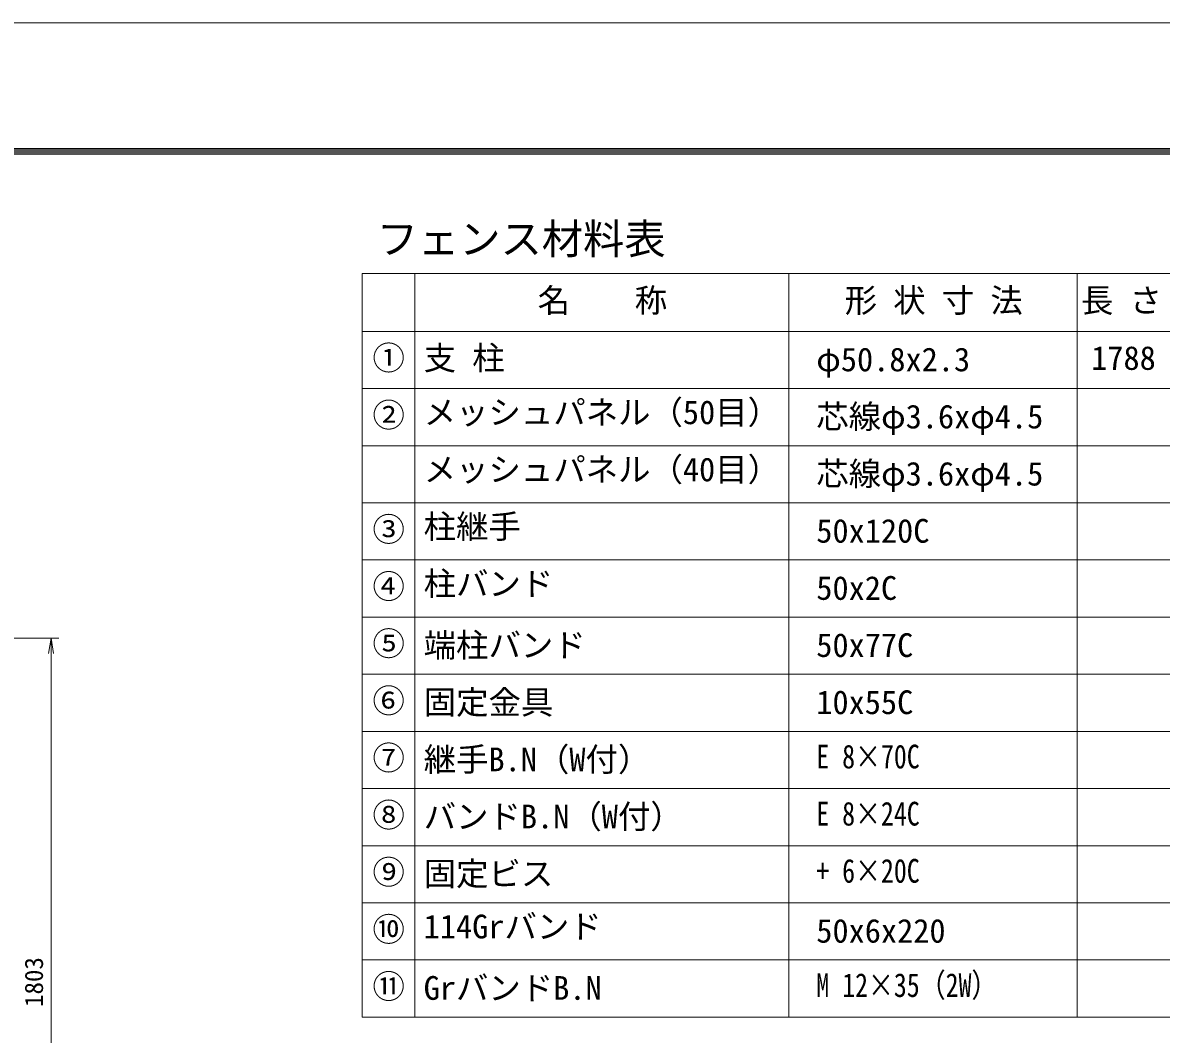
# Model space of a CAD drawing. Units: millimetres, scale not verified. Extents: x -6299 to 6301, y -4455 to 4455.
# Drawn here: x 455 to 3443, y 1800 to 4455 of the extents above; entities that cross this region are included whole.
import ezdxf
from ezdxf.enums import TextEntityAlignment as Align

# ---------------------------------------------------------------- set-up
doc = ezdxf.new("R2010")
doc.units = ezdxf.units.MM
doc.header["$LTSCALE"] = 15
for name, color, linetype, lineweight in [('0-0_D-STR-TXT', 7, 'Continuous', 9), ('0-1_D-TTL', 7, 'Continuous', 9), ('0-4_D-STR-DIM', 7, 'Continuous', 9), ('0-5_0', 7, 'Continuous', 9), ('0-B_D-STR4', 7, 'Continuous', 9)]:
    doc.layers.add(name, color=color, linetype=linetype, lineweight=lineweight)
doc.styles.add('ＭＳ ゴシック', font='')
doc.styles.get('ＭＳ ゴシック').set_extended_font_data('MS Gothic')

# ---------------------------------------------------------------- blocks, each defined once
blk = doc.blocks.new('_Open')
at = {"layer": '0-5_0'}
blk.add_line((-15, 2.5), (0, 0), dxfattribs=at)
blk.add_lwpolyline([(-15, -2.5), (0, 0), (-15, 0)], dxfattribs=at)

msp = doc.modelspace()

# ---------------------------------------------------------------- linework, layer by layer
at = {"layer": '0-1_D-TTL', "color": 2}
msp.add_lwpolyline([(-6299.16, 4454.87), (6300.84, 4454.87), (6300.84, -4455.13), (-6299.16, -4455.13)], close=True, dxfattribs=at)
at = {"layer": '0-1_D-TTL'}
for points in [[(-5894.16, 4124.87), (5895.84, 4124.87), (5895.84, -4125.13), (-5894.16, -4125.13)], [(-5890.41, 4121.12), (5892.09, 4121.12), (5892.09, -4121.38), (-5890.41, -4121.38)], [(-5886.66, 4117.37), (5888.34, 4117.37), (5888.34, -4117.63), (-5886.66, -4117.63)], [(-5882.91, 4113.62), (5884.59, 4113.62), (5884.59, -4113.88), (-5882.91, -4113.88)], [(-5879.16, 4109.87), (5880.84, 4109.87), (5880.84, -4110.13), (-5879.16, -4110.13)]]:
    msp.add_lwpolyline(points, close=True, dxfattribs=at)
at = {"layer": '0-4_D-STR-DIM'}
for p, q in [((71.65, 2838.95), (548.93, 2838.95)), ((528.93, 1075.95), (528.93, 2798.95))]:
    msp.add_line(p, q, dxfattribs=at)
at = {"layer": '0-B_D-STR4'}
for p, q in [((1345.39, 3796.46), (5736.24, 3796.46)), ((1345.39, 3796.46), (1345.39, 1844.58)), ((1483.9, 3796.46), (1483.9, 1844.58)), ((2465.17, 3796.46), (2465.17, 1844.58)), ((3222.01, 3796.46), (3222.01, 1844.58)), ((1345.39, 3644.58), (5736.24, 3644.58)), ((1345.39, 3494.58), (5736.24, 3494.58)), ((1345.39, 3344.58), (5736.24, 3344.58)), ((1345.39, 3194.58), (5736.24, 3194.58)), ((1345.39, 3044.58), (5736.24, 3044.58)), ((1345.39, 2894.58), (5736.24, 2894.58)), ((1345.39, 2744.58), (5736.24, 2744.58)), ((1345.39, 2594.58), (5736.24, 2594.58)), ((1345.39, 2444.58), (5736.24, 2444.58)), ((1345.39, 2294.58), (5736.24, 2294.58)), ((1345.39, 2144.58), (5736.24, 2144.58)), ((1345.39, 1994.58), (5736.24, 1994.58)), ((1345.39, 1844.58), (5736.24, 1844.58))]:
    msp.add_line(p, q, dxfattribs=at)

# ---------------------------------------------------------------- block references
at = {"layer": '0-4_D-STR-DIM', "xscale": 2.666667, "yscale": 2.666667, "rotation": 90}
msp.add_blockref('_Open', (528.93, 2838.95), dxfattribs=at)

# ---------------------------------------------------------------- texts
at = {"layer": '0-0_D-STR-TXT', "style": 'ＭＳ ゴシック'}
for s, height, p in [('フェンス材料表', 79.4, (1383.8, 3823.96)), ('名 \u3000 称', 62.35, (1806.12, 3676.13)), ('形 状 寸 法', 62.35, (2612.02, 3676.13)), ('長 さ', 62.35, (3232.17, 3676.13)), ('①', 62.35, (1372.54, 3525.19)), ('支 柱', 62.35, (1506.98, 3524.95)), ('φ50.8x2.3', 62.35, (2537.51, 3521.2)), ('1788', 62.35, (3258.98, 3524.95)), ('メッシュパネル（50目）', 62.35, (1506.98, 3382.45)), ('②', 62.35, (1372.54, 3375.19)), ('芯線φ3.6xφ4.5', 62.35, (2537.51, 3371.2)), ('メッシュパネル（40目）', 62.35, (1506.98, 3232.45)), ('芯線φ3.6xφ4.5', 62.35, (2537.51, 3221.2)), ('柱継手', 62.35, (1506.98, 3082.45)), ('③', 62.35, (1372.54, 3075.19)), ('50x120C', 62.35, (2537.51, 3071.2)), ('柱バンド', 62.35, (1506.98, 2932.45)), ('④', 62.35, (1372.54, 2925.19)), ('50x2C', 62.35, (2537.51, 2921.2)), ('⑤', 62.35, (1372.54, 2775.19)), ('端柱バンド', 62.35, (1506.98, 2771.2)), ('50x77C', 62.35, (2537.51, 2771.2)), ('⑥', 62.35, (1372.54, 2625.19)), ('固定金具', 62.35, (1506.98, 2621.2)), ('10x55C', 62.35, (2537.51, 2621.2)), ('⑦', 62.35, (1372.54, 2475.19)), ('継手B.N（W付）', 62.35, (1506.98, 2471.2)), ('⑧', 62.35, (1372.54, 2325.19)), ('バンドB.N（W付）', 62.35, (1506.98, 2321.2)), ('⑨', 62.35, (1372.54, 2175.19)), ('固定ビス', 62.35, (1506.98, 2171.2)), ('⑩', 62.35, (1372.54, 2025.19)), ('114Grバンド', 62.35, (1506.98, 2032.45)), ('50x6x220', 62.35, (2537.51, 2021.2)), ('⑪', 62.35, (1372.54, 1875.19)), ('GrバンドB.N', 62.35, (1506.98, 1871.2))]:
    msp.add_text(s, height=height, dxfattribs=at).set_placement(p, align=Align.BOTTOM_LEFT)
at = {"layer": '0-0_D-STR-TXT', "style": 'ＭＳ ゴシック', "width": 0.8}
for s, p in [('E 8×70C', (2537.51, 2478.7)), ('E 8×24C', (2537.51, 2328.7)), ('+ 6×20C', (2537.51, 2178.7)), ('M 12×35（2W）', (2537.51, 1878.7))]:
    msp.add_text(s, height=62.35, dxfattribs=at).set_placement(p, align=Align.BOTTOM_LEFT)
at = {"layer": '0-4_D-STR-DIM', "style": 'ＭＳ ゴシック'}
msp.add_text('1803', height=48.06, rotation=90, dxfattribs=at).set_placement((522.18, 1871.2), align=Align.BOTTOM_LEFT)

doc.saveas('drawing.dxf')
